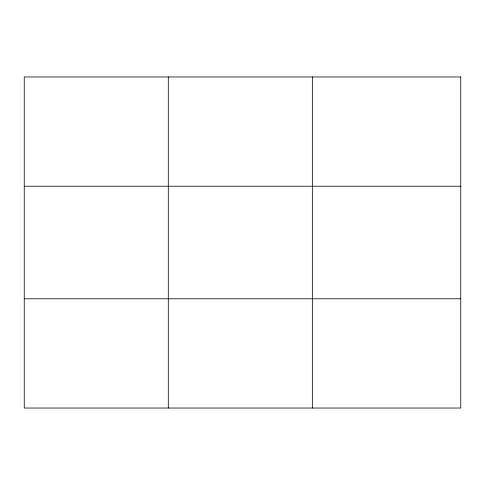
<?xml version="1.0" encoding="UTF-8"?>
<svg xmlns="http://www.w3.org/2000/svg" width="485" height="485" viewBox="0 0 485 485"><rect width="100%" height="100%" fill="white"/><g stroke="black" fill="none" stroke-linecap="round" stroke-linejoin="round"><path stroke-width="0.73" d="M168.295 408.03L168.295 76.969M312.34 408.03L312.34 76.969M24.25 186.222L460.75 186.222M24.25 298.778L460.75 298.778M460.75 76.969L460.75 408.03L24.25 408.03L24.25 76.969L460.75 76.969"/></g></svg>
